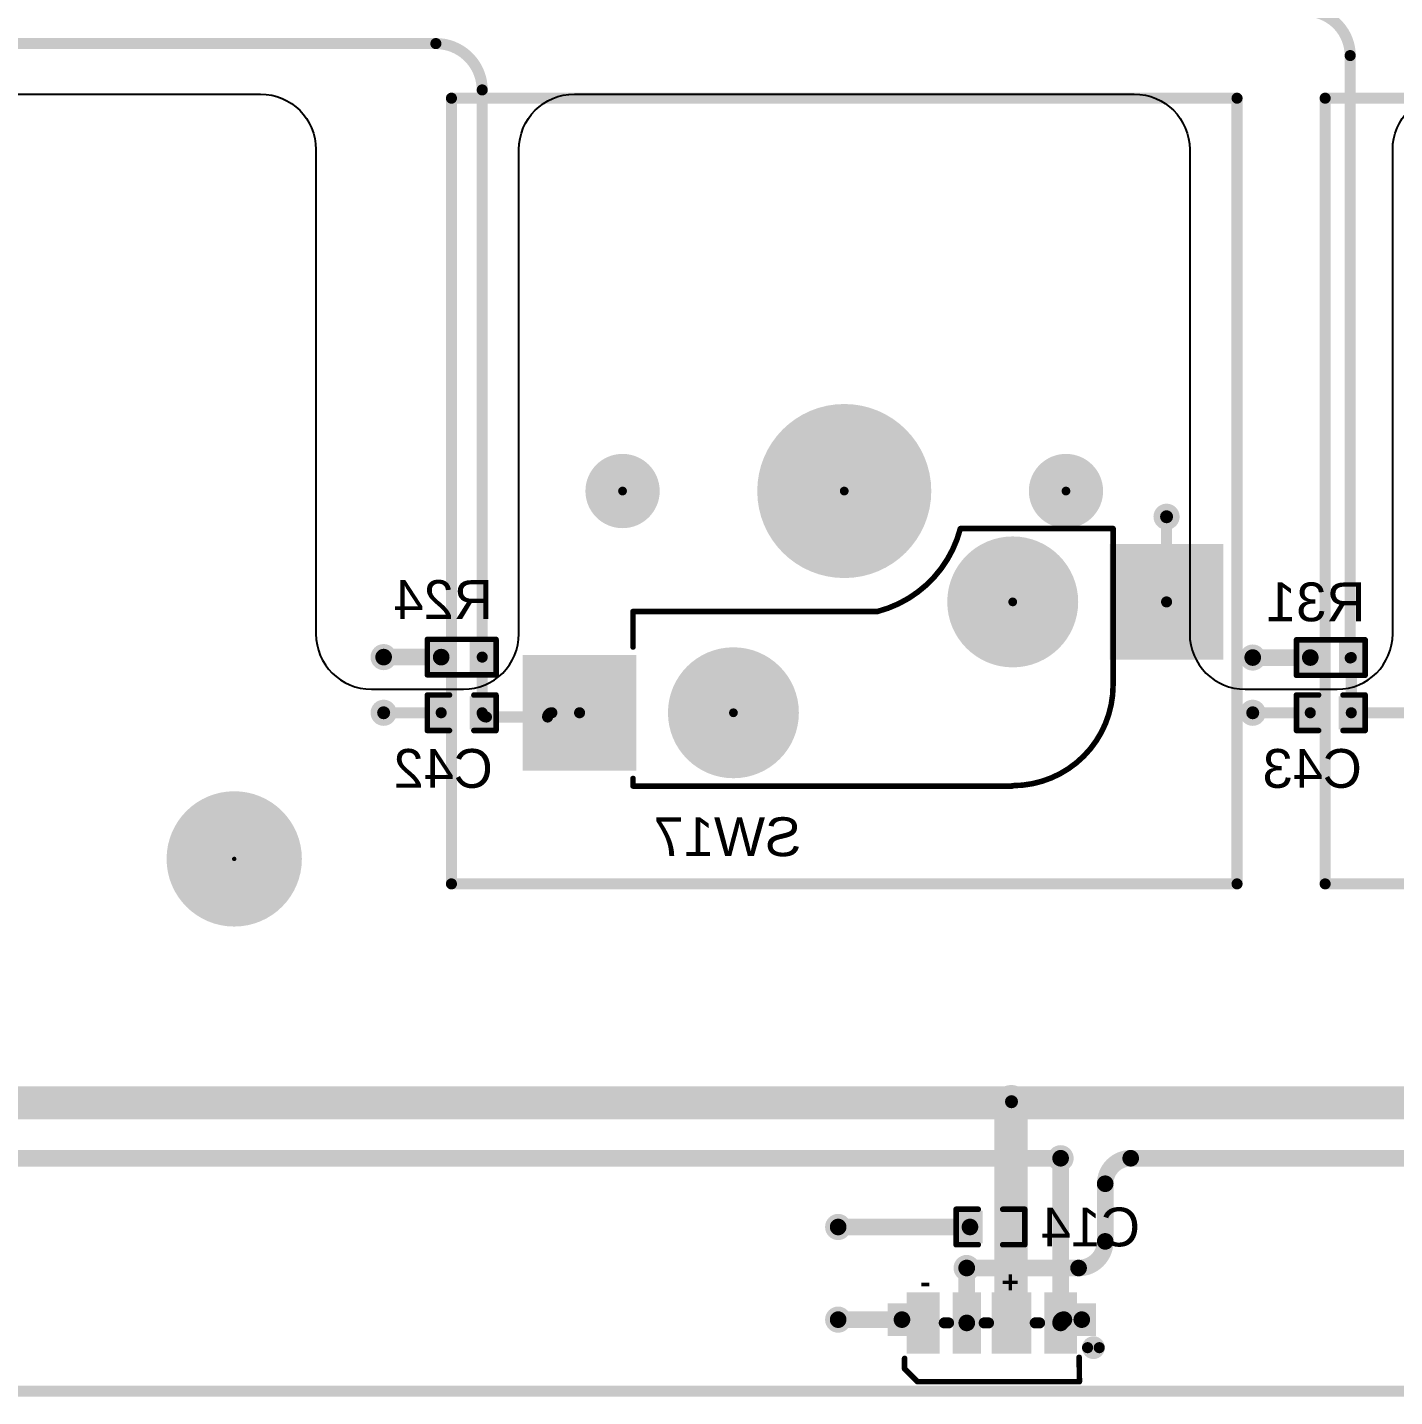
# Model space of a CAD drawing. Header units: inches. Extents: x 0 to 280, y 0 to 81.
# Drawn here: x 164.15 to 195.48, y -0.13 to 31.24 of the extents above; entities that cross this region are included whole.
import ezdxf

# ---------------------------------------------------------------- set-up
doc = ezdxf.new("R2010")
doc.units = ezdxf.units.IN
for name, color, linetype in [('Board Outline', 216, 'Continuous'), ('Bottom Layer', 5, 'Continuous'), ('Bottom Overlay', 54, 'Continuous'), ('Bottom Paste', 16, 'Continuous'), ('Bottom Solder', 6, 'Continuous'), ('Pad Holes', 156, 'Continuous'), ('Top Layer', 1, 'Continuous'), ('Top Overlay', 2, 'Continuous'), ('Top Solder', 216, 'Continuous'), ('Via Holes', 16, 'Continuous')]:
    doc.layers.add(name, color=color, linetype=linetype)
doc.styles.add('Arial', font='', dxfattribs={"height": 0.2})
doc.styles.add('Arial_Bold', font='', dxfattribs={"height": 0.2})
doc.styles.get('Arial').set_extended_font_data('Arial')
doc.styles.get('Arial_Bold').set_extended_font_data('Arial', bold=True)

# ---------------------------------------------------------------- blocks, each defined once
blk = doc.blocks.new('____0402_B_25')
at = {"layer": 'Bottom Layer'}
for points in [[(-0.2412999999999999, 0.3174999999999999), (-0.2413000000000001, -0.3175), (-0.6985, -0.3174999999999999), (-0.6985, 0.3175)], [(0.6985, 0.3174999999999999), (0.6985, -0.3175), (0.2412999999999999, -0.3174999999999999), (0.2413000000000001, 0.3175)]]:
    blk.add_hatch(color=5, dxfattribs=at).paths.add_polyline_path(points)
at = {"layer": 'Bottom Paste'}
for points in [[(-0.2412999999999999, 0.3174999999999999), (-0.2413000000000001, -0.3175), (-0.6985, -0.3174999999999999), (-0.6985, 0.3175)], [(0.6985, 0.3174999999999999), (0.6985, -0.3175), (0.2412999999999999, -0.3174999999999999), (0.2413000000000001, 0.3175)]]:
    blk.add_hatch(color=16, dxfattribs=at).paths.add_polyline_path(points)
at = {"layer": 'Bottom Solder'}
for points in [[(-0.1813001199999999, 0.3774998799999999), (-0.1813001200000001, -0.3774998800000001), (-0.7584998799999999, -0.3774998799999999), (-0.7584998799999999, 0.3774998800000001)], [(0.7584998799999999, 0.3774998799999999), (0.7584998799999999, -0.3774998800000001), (0.1813001199999999, -0.3774998799999999), (0.1813001200000001, 0.3774998800000001)]]:
    blk.add_hatch(color=6, dxfattribs=at).paths.add_polyline_path(points)
at = {"layer": 'Bottom Overlay'}
for points in [[(-0.7874, -0.4064, 0.127, 0.127, 0), (-0.7874, 0.4064, 0.127, 0.127, 0)], [(-0.7874, 0.4064, 0.127, 0.127, 0), (-0.2794, 0.4064, 0.127, 0.127, 0)], [(0.2794, 0.4064, 0.127, 0.127, 0), (0.7874, 0.4064, 0.127, 0.127, 0)], [(0.7874, -0.4064, 0.127, 0.127, 0), (0.7874, 0.4064, 0.127, 0.127, 0)], [(-0.7874, -0.4064, 0.127, 0.127, 0), (-0.2794, -0.4064, 0.127, 0.127, 0)], [(0.2794, -0.4064, 0.127, 0.127, 0), (0.7874, -0.4064, 0.127, 0.127, 0)]]:
    blk.add_lwpolyline(points, format="xyseb", dxfattribs=at)
for points in [[(-0.8191499999999999, 0.4064, 0.0635, 0.0635, 1), (-0.7556499999999999, 0.4064, 0.0635, 0.0635, 1)], [(-0.8191499999999999, 0.4064, 0.0635, 0.0635, 1), (-0.7556499999999999, 0.4064, 0.0635, 0.0635, 1)], [(-0.31115, 0.4064, 0.0635, 0.0635, 1), (-0.24765, 0.4064, 0.0635, 0.0635, 1)], [(0.24765, 0.4064, 0.0635, 0.0635, 1), (0.31115, 0.4064, 0.0635, 0.0635, 1)], [(0.7556499999999999, 0.4064, 0.0635, 0.0635, 1), (0.8191499999999999, 0.4064, 0.0635, 0.0635, 1)], [(0.7556499999999999, 0.4064, 0.0635, 0.0635, 1), (0.8191499999999999, 0.4064, 0.0635, 0.0635, 1)], [(-0.8191499999999999, -0.4064, 0.0635, 0.0635, 1), (-0.7556499999999999, -0.4064, 0.0635, 0.0635, 1)], [(-0.8191499999999999, -0.4064, 0.0635, 0.0635, 1), (-0.7556499999999999, -0.4064, 0.0635, 0.0635, 1)], [(-0.31115, -0.4064, 0.0635, 0.0635, 1), (-0.24765, -0.4064, 0.0635, 0.0635, 1)], [(0.24765, -0.4064, 0.0635, 0.0635, 1), (0.31115, -0.4064, 0.0635, 0.0635, 1)], [(0.7556499999999999, -0.4064, 0.0635, 0.0635, 1), (0.8191499999999999, -0.4064, 0.0635, 0.0635, 1)], [(0.7556499999999999, -0.4064, 0.0635, 0.0635, 1), (0.8191499999999999, -0.4064, 0.0635, 0.0635, 1)]]:
    blk.add_lwpolyline(points, format="xyseb", close=True, dxfattribs=at)
blk = doc.blocks.new('____0402_B_26')
at = {"layer": 'Bottom Layer'}
for points in [[(-0.2412999999999999, 0.3174999999999999), (-0.2413000000000001, -0.3175), (-0.6985, -0.3174999999999999), (-0.6985, 0.3175)], [(0.6985, 0.3174999999999999), (0.6985, -0.3175), (0.2412999999999999, -0.3174999999999999), (0.2413000000000001, 0.3175)]]:
    blk.add_hatch(color=5, dxfattribs=at).paths.add_polyline_path(points)
at = {"layer": 'Bottom Paste'}
for points in [[(-0.2412999999999999, 0.3174999999999999), (-0.2413000000000001, -0.3175), (-0.6985, -0.3174999999999999), (-0.6985, 0.3175)], [(0.6985, 0.3174999999999999), (0.6985, -0.3175), (0.2412999999999999, -0.3174999999999999), (0.2413000000000001, 0.3175)]]:
    blk.add_hatch(color=16, dxfattribs=at).paths.add_polyline_path(points)
at = {"layer": 'Bottom Solder'}
for points in [[(-0.1813001199999999, 0.3774998799999999), (-0.1813001200000001, -0.3774998800000001), (-0.7584998799999999, -0.3774998799999999), (-0.7584998799999999, 0.3774998800000001)], [(0.7584998799999999, 0.3774998799999999), (0.7584998799999999, -0.3774998800000001), (0.1813001199999999, -0.3774998799999999), (0.1813001200000001, 0.3774998800000001)]]:
    blk.add_hatch(color=6, dxfattribs=at).paths.add_polyline_path(points)
at = {"layer": 'Bottom Overlay'}
for points in [[(-0.7874, -0.4064, 0.127, 0.127, 0), (-0.7874, 0.4064, 0.127, 0.127, 0)], [(-0.7874, 0.4064, 0.127, 0.127, 0), (-0.2794, 0.4064, 0.127, 0.127, 0)], [(0.2794, 0.4064, 0.127, 0.127, 0), (0.7874, 0.4064, 0.127, 0.127, 0)], [(0.7874, -0.4064, 0.127, 0.127, 0), (0.7874, 0.4064, 0.127, 0.127, 0)], [(-0.7874, -0.4064, 0.127, 0.127, 0), (-0.2794, -0.4064, 0.127, 0.127, 0)], [(0.2794, -0.4064, 0.127, 0.127, 0), (0.7874, -0.4064, 0.127, 0.127, 0)]]:
    blk.add_lwpolyline(points, format="xyseb", dxfattribs=at)
for points in [[(-0.8191499999999999, 0.4064, 0.0635, 0.0635, 1), (-0.7556499999999999, 0.4064, 0.0635, 0.0635, 1)], [(-0.8191499999999999, 0.4064, 0.0635, 0.0635, 1), (-0.7556499999999999, 0.4064, 0.0635, 0.0635, 1)], [(-0.31115, 0.4064, 0.0635, 0.0635, 1), (-0.24765, 0.4064, 0.0635, 0.0635, 1)], [(0.24765, 0.4064, 0.0635, 0.0635, 1), (0.31115, 0.4064, 0.0635, 0.0635, 1)], [(0.7556499999999999, 0.4064, 0.0635, 0.0635, 1), (0.8191499999999999, 0.4064, 0.0635, 0.0635, 1)], [(0.7556499999999999, 0.4064, 0.0635, 0.0635, 1), (0.8191499999999999, 0.4064, 0.0635, 0.0635, 1)], [(-0.8191499999999999, -0.4064, 0.0635, 0.0635, 1), (-0.7556499999999999, -0.4064, 0.0635, 0.0635, 1)], [(-0.8191499999999999, -0.4064, 0.0635, 0.0635, 1), (-0.7556499999999999, -0.4064, 0.0635, 0.0635, 1)], [(-0.31115, -0.4064, 0.0635, 0.0635, 1), (-0.24765, -0.4064, 0.0635, 0.0635, 1)], [(0.24765, -0.4064, 0.0635, 0.0635, 1), (0.31115, -0.4064, 0.0635, 0.0635, 1)], [(0.7556499999999999, -0.4064, 0.0635, 0.0635, 1), (0.8191499999999999, -0.4064, 0.0635, 0.0635, 1)], [(0.7556499999999999, -0.4064, 0.0635, 0.0635, 1), (0.8191499999999999, -0.4064, 0.0635, 0.0635, 1)]]:
    blk.add_lwpolyline(points, format="xyseb", close=True, dxfattribs=at)
blk = doc.blocks.new('CPG151101S11_16_B_52')
at = {"layer": 'Bottom Layer'}
for points in [[(5.4750081, 3.8150038), (7.975003099999999, 3.8150038), (7.975003099999999, 1.2649962), (5.4750081, 1.2649962)], [(-7.975003099999999, 1.2750038), (-5.4750081, 1.2750038), (-5.4750081, -1.2750038), (-7.975003099999999, -1.2750038)]]:
    blk.add_hatch(color=5, dxfattribs=at).paths.add_polyline_path(points)
at = {"layer": 'Bottom Paste'}
for points in [[(5.4750081, 3.8150038), (7.975003099999999, 3.8150038), (7.975003099999999, 1.2649962), (5.4750081, 1.2649962)], [(-7.975003099999999, 1.2750038), (-5.4750081, 1.2750038), (-5.4750081, -1.2750038), (-7.975003099999999, -1.2750038)]]:
    blk.add_hatch(color=16, dxfattribs=at).paths.add_polyline_path(points)
at = {"layer": 'Bottom Solder'}
for points in [[(5.4249955, 3.8650164), (8.025015699999999, 3.8650164), (8.025015699999999, 1.2149836), (5.4249955, 1.2149836)], [(-8.025015699999999, 1.3250164), (-5.4249955, 1.3250164), (-5.4249955, -1.3250164), (-8.025015699999999, -1.3250164)]]:
    blk.add_hatch(color=6, dxfattribs=at).paths.add_polyline_path(points)
h = blk.add_hatch(color=6, dxfattribs=at)
edge = h.paths.add_edge_path()
edge.add_arc((3.199892, 2.54), 0.1016, 0, 360)
h = blk.add_hatch(color=6, dxfattribs=at)
edge = h.paths.add_edge_path()
edge.add_arc((-3.199892, 0), 0.1016, 0, 360)
h = blk.add_hatch(color=6, dxfattribs=at)
edge = h.paths.add_edge_path()
edge.add_arc((-4.420108, -2.54), 0.1016, 0, 360)
h = blk.add_hatch(color=6, dxfattribs=at)
edge = h.paths.add_edge_path()
edge.add_arc((0.6598919999999999, -2.54), 0.1016, 0, 360)
h = blk.add_hatch(color=6, dxfattribs=at)
edge = h.paths.add_edge_path()
edge.add_arc((5.739891999999999, -2.54), 0.1016, 0, 360)
at = {"layer": 'Pad Holes'}
h = blk.add_hatch(color=7, dxfattribs=at)
edge = h.paths.add_edge_path()
edge.add_arc((3.199892, 2.54), 1.499997, 0, 360)
h = blk.add_hatch(color=7, dxfattribs=at)
edge = h.paths.add_edge_path()
edge.add_arc((-3.199892, 0), 1.499997, 0, 360)
h = blk.add_hatch(color=7, dxfattribs=at)
edge = h.paths.add_edge_path()
edge.add_arc((0.6598919999999999, -2.54), 1.9939, 0, 360)
h = blk.add_hatch(color=7, dxfattribs=at)
edge = h.paths.add_edge_path()
edge.add_arc((-4.420108, -2.54), 0.8509, 0, 360)
h = blk.add_hatch(color=7, dxfattribs=at)
edge = h.paths.add_edge_path()
edge.add_arc((5.739891999999999, -2.54), 0.8509, 0, 360)
at = {"layer": 'Top Solder'}
h = blk.add_hatch(color=216, dxfattribs=at)
edge = h.paths.add_edge_path()
edge.add_arc((3.199892, 2.54), 0.1016, 0, 360)
h = blk.add_hatch(color=216, dxfattribs=at)
edge = h.paths.add_edge_path()
edge.add_arc((-3.199892, 0), 0.1016, 0, 360)
h = blk.add_hatch(color=216, dxfattribs=at)
edge = h.paths.add_edge_path()
edge.add_arc((-4.420108, -2.54), 0.1016, 0, 360)
h = blk.add_hatch(color=216, dxfattribs=at)
edge = h.paths.add_edge_path()
edge.add_arc((0.6598919999999999, -2.54), 0.1016, 0, 360)
h = blk.add_hatch(color=216, dxfattribs=at)
edge = h.paths.add_edge_path()
edge.add_arc((5.739891999999999, -2.54), 0.1016, 0, 360)
at = {"layer": 'Bottom Overlay'}
for points in [[(-5.499989, 1.9063716, 0.127, 0.127, -0.4142135623730951), (-3.1963614, 4.209999199999999, 0.127, 0.127, 0)], [(5.499989, 4.2200068, 0.127, 0.127, 0), (-3.1863538, 4.2200068, 0.127, 0.127, 0)], [(5.499989, 4.2200068, 0.127, 0.127, -0.4142135623730951), (5.4899814, 4.209999199999999, 0.127, 0.127, 0)], [(5.499989, 4.2200068, 0.127, 0.127, 0), (5.499989, 4.046143799999999, 0.127, 0.127, 0)], [(-5.499989, 1.9063716, 0.127, 0.127, 0), (-5.499989, -1.5061438, 0.127, 0.127, 0)], [(5.499989, 1.0338562, 0.127, 0.127, 0), (5.499989, 0.4700016, 0.127, 0.127, 0)], [(5.5000144, 0.4699508, 0.127, 0.127, 0), (5.499989, 0.4700016, 0.127, 0.127, 0)], [(5.5000144, 0.4699508, 0.127, 0.127, 0), (5.5000144, 0.2200148, 0.127, 0.127, 0)], [(-1.99999854, -1.67998394, 0.127, 0.127, -0.2716855530014931), (-0.09999725999999999, 0.22001734, 0.127, 0.127, 0)], [(0.1500124, 0.2200148, 0.127, 0.127, 0), (-0.0999998, 0.2200148, 0.127, 0.127, 0)], [(1.1900154, 0.2200148, 0.127, 0.127, 0), (0.1500124, 0.2200148, 0.127, 0.127, 0)], [(5.5000144, 0.2200148, 0.127, 0.127, 0), (1.1900154, 0.2200148, 0.127, 0.127, 0)], [(-5.499989, -1.5061438, 0.127, 0.127, 0), (-5.499989, -1.6799814, 0.127, 0.127, 0)], [(-1.999996, -1.6799814, 0.127, 0.127, 0), (-5.499989, -1.6799814, 0.127, 0.127, 0)]]:
    blk.add_lwpolyline(points, format="xyseb", dxfattribs=at)
for points in [[(-3.2281114, 4.209999199999999, 0.0635, 0.0635, 1), (-3.1646114, 4.209999199999999, 0.0635, 0.0635, 1)], [(-3.2181038, 4.2200068, 0.0635, 0.0635, 1), (-3.1546038, 4.2200068, 0.0635, 0.0635, 1)], [(5.4582314, 4.209999199999999, 0.0635, 0.0635, 1), (5.521731399999999, 4.209999199999999, 0.0635, 0.0635, 1)], [(5.468239, 4.2200068, 0.0635, 0.0635, 1), (5.531739, 4.2200068, 0.0635, 0.0635, 1)], [(5.468239, 4.2200068, 0.0635, 0.0635, 1), (5.531739, 4.2200068, 0.0635, 0.0635, 1)], [(5.468239, 4.2200068, 0.0635, 0.0635, 1), (5.531739, 4.2200068, 0.0635, 0.0635, 1)], [(5.468239, 4.046143799999999, 0.0635, 0.0635, 1), (5.531739, 4.046143799999999, 0.0635, 0.0635, 1)], [(-5.531739, 1.9063716, 0.0635, 0.0635, 1), (-5.468239, 1.9063716, 0.0635, 0.0635, 1)], [(-5.531739, 1.9063716, 0.0635, 0.0635, 1), (-5.468239, 1.9063716, 0.0635, 0.0635, 1)], [(5.468239, 1.0338562, 0.0635, 0.0635, 1), (5.531739, 1.0338562, 0.0635, 0.0635, 1)], [(5.468239, 0.4700016, 0.0635, 0.0635, 1), (5.531739, 0.4700016, 0.0635, 0.0635, 1)], [(5.468239, 0.4700016, 0.0635, 0.0635, 1), (5.531739, 0.4700016, 0.0635, 0.0635, 1)], [(5.4682644, 0.4699508, 0.0635, 0.0635, 1), (5.5317644, 0.4699508, 0.0635, 0.0635, 1)], [(5.4682644, 0.4699508, 0.0635, 0.0635, 1), (5.5317644, 0.4699508, 0.0635, 0.0635, 1)], [(-0.1317498, 0.2200148, 0.0635, 0.0635, 1), (-0.0682498, 0.2200148, 0.0635, 0.0635, 1)], [(-0.13174726, 0.22001734, 0.0635, 0.0635, 1), (-0.06824725999999999, 0.22001734, 0.0635, 0.0635, 1)], [(0.1182624, 0.2200148, 0.0635, 0.0635, 1), (0.1817624, 0.2200148, 0.0635, 0.0635, 1)], [(0.1182624, 0.2200148, 0.0635, 0.0635, 1), (0.1817624, 0.2200148, 0.0635, 0.0635, 1)], [(1.1582654, 0.2200148, 0.0635, 0.0635, 1), (1.2217654, 0.2200148, 0.0635, 0.0635, 1)], [(1.1582654, 0.2200148, 0.0635, 0.0635, 1), (1.2217654, 0.2200148, 0.0635, 0.0635, 1)], [(5.4682644, 0.2200148, 0.0635, 0.0635, 1), (5.5317644, 0.2200148, 0.0635, 0.0635, 1)], [(5.4682644, 0.2200148, 0.0635, 0.0635, 1), (5.5317644, 0.2200148, 0.0635, 0.0635, 1)], [(-5.531739, -1.5061438, 0.0635, 0.0635, 1), (-5.468239, -1.5061438, 0.0635, 0.0635, 1)], [(-5.531739, -1.5061438, 0.0635, 0.0635, 1), (-5.468239, -1.5061438, 0.0635, 0.0635, 1)], [(-5.531739, -1.6799814, 0.0635, 0.0635, 1), (-5.468239, -1.6799814, 0.0635, 0.0635, 1)], [(-5.531739, -1.6799814, 0.0635, 0.0635, 1), (-5.468239, -1.6799814, 0.0635, 0.0635, 1)], [(-2.03174854, -1.67998394, 0.0635, 0.0635, 1), (-1.96824854, -1.67998394, 0.0635, 0.0635, 1)], [(-2.031746, -1.6799814, 0.0635, 0.0635, 1), (-1.968246, -1.6799814, 0.0635, 0.0635, 1)]]:
    blk.add_lwpolyline(points, format="xyseb", close=True, dxfattribs=at)
blk = doc.blocks.new('R___0402_B_80')
at = {"layer": 'Bottom Layer'}
for points in [[(-0.2412999999999999, 0.3174999999999999), (-0.2413000000000001, -0.3175), (-0.6985, -0.3174999999999999), (-0.6985, 0.3175)], [(0.6985, 0.3174999999999999), (0.6985, -0.3175), (0.2412999999999999, -0.3174999999999999), (0.2413000000000001, 0.3175)]]:
    blk.add_hatch(color=5, dxfattribs=at).paths.add_polyline_path(points)
at = {"layer": 'Bottom Paste'}
for points in [[(-0.2412999999999999, 0.3174999999999999), (-0.2413000000000001, -0.3175), (-0.6985, -0.3174999999999999), (-0.6985, 0.3175)], [(0.6985, 0.3174999999999999), (0.6985, -0.3175), (0.2412999999999999, -0.3174999999999999), (0.2413000000000001, 0.3175)]]:
    blk.add_hatch(color=16, dxfattribs=at).paths.add_polyline_path(points)
at = {"layer": 'Bottom Solder'}
for points in [[(-0.1862988399999999, 0.3725011599999999), (-0.18629884, -0.3725011600000001), (-0.75350116, -0.3725011599999999), (-0.75350116, 0.3725011600000001)], [(0.75350116, 0.3725011599999999), (0.75350116, -0.3725011600000001), (0.1862988399999999, -0.3725011599999999), (0.18629884, 0.3725011600000001)]]:
    blk.add_hatch(color=6, dxfattribs=at).paths.add_polyline_path(points)
at = {"layer": 'Bottom Overlay'}
for points in [[(-0.7874, -0.4064, 0.127, 0.127, 0), (-0.7874, 0.4064, 0.127, 0.127, 0)], [(-0.7874, 0.4064, 0.127, 0.127, 0), (0.7874, 0.4064, 0.127, 0.127, 0)], [(-0.8128, 0.4318, 0.0032258, 0.0032258, 0), (0.8128, 0.4318, 0.0032258, 0.0032258, 0)], [(0.7874, -0.4064, 0.127, 0.127, 0), (0.7874, 0.4064, 0.127, 0.127, 0)], [(-0.7874, -0.4064, 0.127, 0.127, 0), (0.7874, -0.4064, 0.127, 0.127, 0)]]:
    blk.add_lwpolyline(points, format="xyseb", dxfattribs=at)
for points in [[(-0.8191499999999999, 0.4064, 0.0635, 0.0635, 1), (-0.7556499999999999, 0.4064, 0.0635, 0.0635, 1)], [(-0.8191499999999999, 0.4064, 0.0635, 0.0635, 1), (-0.7556499999999999, 0.4064, 0.0635, 0.0635, 1)], [(-0.81360518, 0.4318, 0.0016129, 0.0016129, 1), (-0.8119948199999999, 0.4318, 0.0016129, 0.0016129, 1)], [(0.7556499999999999, 0.4064, 0.0635, 0.0635, 1), (0.8191499999999999, 0.4064, 0.0635, 0.0635, 1)], [(0.7556499999999999, 0.4064, 0.0635, 0.0635, 1), (0.8191499999999999, 0.4064, 0.0635, 0.0635, 1)], [(0.8119948199999999, 0.4318, 0.0016129, 0.0016129, 1), (0.81360518, 0.4318, 0.0016129, 0.0016129, 1)], [(-0.8191499999999999, -0.4064, 0.0635, 0.0635, 1), (-0.7556499999999999, -0.4064, 0.0635, 0.0635, 1)], [(-0.8191499999999999, -0.4064, 0.0635, 0.0635, 1), (-0.7556499999999999, -0.4064, 0.0635, 0.0635, 1)], [(0.7556499999999999, -0.4064, 0.0635, 0.0635, 1), (0.8191499999999999, -0.4064, 0.0635, 0.0635, 1)], [(0.7556499999999999, -0.4064, 0.0635, 0.0635, 1), (0.8191499999999999, -0.4064, 0.0635, 0.0635, 1)]]:
    blk.add_lwpolyline(points, format="xyseb", close=True, dxfattribs=at)
blk = doc.blocks.new('R___0402_B_87')
at = {"layer": 'Bottom Layer'}
for points in [[(-0.2412999999999999, 0.3174999999999999), (-0.2413000000000001, -0.3175), (-0.6985, -0.3174999999999999), (-0.6985, 0.3175)], [(0.6985, 0.3174999999999999), (0.6985, -0.3175), (0.2412999999999999, -0.3174999999999999), (0.2413000000000001, 0.3175)]]:
    blk.add_hatch(color=5, dxfattribs=at).paths.add_polyline_path(points)
at = {"layer": 'Bottom Paste'}
for points in [[(-0.2412999999999999, 0.3174999999999999), (-0.2413000000000001, -0.3175), (-0.6985, -0.3174999999999999), (-0.6985, 0.3175)], [(0.6985, 0.3174999999999999), (0.6985, -0.3175), (0.2412999999999999, -0.3174999999999999), (0.2413000000000001, 0.3175)]]:
    blk.add_hatch(color=16, dxfattribs=at).paths.add_polyline_path(points)
at = {"layer": 'Bottom Solder'}
for points in [[(-0.1862988399999999, 0.3725011599999999), (-0.18629884, -0.3725011600000001), (-0.75350116, -0.3725011599999999), (-0.75350116, 0.3725011600000001)], [(0.75350116, 0.3725011599999999), (0.75350116, -0.3725011600000001), (0.1862988399999999, -0.3725011599999999), (0.18629884, 0.3725011600000001)]]:
    blk.add_hatch(color=6, dxfattribs=at).paths.add_polyline_path(points)
at = {"layer": 'Bottom Overlay'}
for points in [[(-0.7874, 0.4064, 0.127, 0.127, 0), (0.7874, 0.4064, 0.127, 0.127, 0)], [(-0.7874, -0.4064, 0.127, 0.127, 0), (-0.7874, 0.4064, 0.127, 0.127, 0)], [(-0.8128, 0.4318, 0.0032258, 0.0032258, 0), (0.8128, 0.4318, 0.0032258, 0.0032258, 0)], [(0.7874, -0.4064, 0.127, 0.127, 0), (0.7874, 0.4064, 0.127, 0.127, 0)], [(-0.7874, -0.4064, 0.127, 0.127, 0), (0.7874, -0.4064, 0.127, 0.127, 0)]]:
    blk.add_lwpolyline(points, format="xyseb", dxfattribs=at)
for points in [[(-0.8191499999999999, 0.4064, 0.0635, 0.0635, 1), (-0.7556499999999999, 0.4064, 0.0635, 0.0635, 1)], [(-0.8191499999999999, 0.4064, 0.0635, 0.0635, 1), (-0.7556499999999999, 0.4064, 0.0635, 0.0635, 1)], [(-0.81360518, 0.4318, 0.0016129, 0.0016129, 1), (-0.8119948199999999, 0.4318, 0.0016129, 0.0016129, 1)], [(0.7556499999999999, 0.4064, 0.0635, 0.0635, 1), (0.8191499999999999, 0.4064, 0.0635, 0.0635, 1)], [(0.7556499999999999, 0.4064, 0.0635, 0.0635, 1), (0.8191499999999999, 0.4064, 0.0635, 0.0635, 1)], [(0.8119948199999999, 0.4318, 0.0016129, 0.0016129, 1), (0.81360518, 0.4318, 0.0016129, 0.0016129, 1)], [(-0.8191499999999999, -0.4064, 0.0635, 0.0635, 1), (-0.7556499999999999, -0.4064, 0.0635, 0.0635, 1)], [(-0.8191499999999999, -0.4064, 0.0635, 0.0635, 1), (-0.7556499999999999, -0.4064, 0.0635, 0.0635, 1)], [(0.7556499999999999, -0.4064, 0.0635, 0.0635, 1), (0.8191499999999999, -0.4064, 0.0635, 0.0635, 1)], [(0.7556499999999999, -0.4064, 0.0635, 0.0635, 1), (0.8191499999999999, -0.4064, 0.0635, 0.0635, 1)]]:
    blk.add_lwpolyline(points, format="xyseb", close=True, dxfattribs=at)
blk = doc.blocks.new('SK6812SIDE_A_B_111')
at = {"layer": 'Bottom Layer'}
for points in [[(-1.84999757, 0.63750063), (-1.29999867, 0.63750063), (-1.29999867, -0.56249951), (-1.84999757, -0.56249951)], [(-0.7999996699999999, 0.63750063), (-0.09999852999999999, 0.63750063), (-0.09999852999999999, -0.56249951), (-0.7999996699999999, -0.56249951)], [(0.35000311, 0.63750063), (0.8000022099999999, 0.63750063), (0.8000022099999999, -0.56249951), (0.35000311, -0.56249951)], [(1.85000011, -0.56249951), (1.30000121, -0.56249951), (1.30000121, 0.63750063), (1.85000011, 0.63750063)], [(-2.28499797, 0.23749889), (-1.83499887, 0.23749889), (-1.83499887, -0.31250001), (-2.28499797, -0.31250001)], [(2.28500051, -0.3125000099999999), (1.83500141, -0.3125000100000001), (1.83500141, 0.23749889), (2.28500051, 0.23749889)]]:
    blk.add_hatch(color=5, dxfattribs=at).paths.add_polyline_path(points)
at = {"layer": 'Bottom Paste'}
for points in [[(-1.84999757, 0.63750063), (-1.29999867, 0.63750063), (-1.29999867, -0.56249951), (-1.84999757, -0.56249951)], [(-0.7999996699999999, 0.63750063), (-0.09999852999999999, 0.63750063), (-0.09999852999999999, -0.56249951), (-0.7999996699999999, -0.56249951)], [(0.35000311, 0.63750063), (0.8000022099999999, 0.63750063), (0.8000022099999999, -0.56249951), (0.35000311, -0.56249951)], [(1.85000011, -0.56249951), (1.30000121, -0.56249951), (1.30000121, 0.63750063), (1.85000011, 0.63750063)], [(-2.28499797, 0.23749889), (-1.83499887, 0.23749889), (-1.83499887, -0.31250001), (-2.28499797, -0.31250001)], [(2.28500051, -0.3125000099999999), (1.83500141, -0.3125000100000001), (1.83500141, 0.23749889), (2.28500051, 0.23749889)]]:
    blk.add_hatch(color=16, dxfattribs=at).paths.add_polyline_path(points)
at = {"layer": 'Bottom Solder'}
for points in [[(-1.95159757, 0.73910063), (-1.19839867, 0.73910063), (-1.19839867, -0.66409951), (-1.95159757, -0.66409951)], [(-0.90159967, 0.73910063), (0.00160147, 0.73910063), (0.00160147, -0.66409951), (-0.90159967, -0.66409951)], [(0.24840311, 0.73910063), (0.9016022099999998, 0.73910063), (0.9016022099999998, -0.66409951), (0.24840311, -0.66409951)], [(1.95160011, -0.66409951), (1.19840121, -0.66409951), (1.19840121, 0.73910063), (1.95160011, 0.73910063)], [(-2.38659797, 0.33909889), (-1.73339887, 0.33909889), (-1.73339887, -0.41410001), (-2.38659797, -0.41410001)], [(2.38660051, -0.4141000099999999), (1.73340141, -0.41410001), (1.73340141, 0.3390988899999999), (2.38660051, 0.33909889)]]:
    blk.add_hatch(color=6, dxfattribs=at).paths.add_polyline_path(points)
at = {"layer": 'Bottom Overlay'}
for points in [[(1.70432222, 1.3834999, 0.127, 0.127, 0), (-2.00644506, 1.3834999, 0.127, 0.127, 0)], [(-1.99999854, 0.82490056, 0.127, 0.127, 0), (-2.00644506, 1.3834999, 0.127, 0.127, 0)], [(2.00000108, 1.08782104, 0.127, 0.127, 0), (1.70432222, 1.3834999, 0.127, 0.127, 0)], [(2.00000108, 1.0922, 0.127, 0.127, 0), (2.00000108, 0.85030056, 0.127, 0.127, 0)], [(-0.99399852, 0.03750056, 0.254, 0.254, 0), (-1.09239812, 0.03750056, 0.254, 0.254, 0)], [(0.17600168, 0.03750056, 0.254, 0.254, 0), (0.07760208, 0.03750056, 0.254, 0.254, 0)], [(1.09040168, 0.03750056, 0.254, 0.254, 0), (0.9920020799999999, 0.03750056, 0.254, 0.254, 0)]]:
    blk.add_lwpolyline(points, format="xyseb", dxfattribs=at)
for points in [[(-2.03819506, 1.3834999, 0.0635, 0.0635, 1), (-1.97469506, 1.3834999, 0.0635, 0.0635, 1)], [(-2.03819506, 1.3834999, 0.0635, 0.0635, 1), (-1.97469506, 1.3834999, 0.0635, 0.0635, 1)], [(1.67257222, 1.3834999, 0.0635, 0.0635, 1), (1.73607222, 1.3834999, 0.0635, 0.0635, 1)], [(1.67257222, 1.3834999, 0.0635, 0.0635, 1), (1.73607222, 1.3834999, 0.0635, 0.0635, 1)], [(1.96825108, 1.0922, 0.0635, 0.0635, 1), (2.03175108, 1.0922, 0.0635, 0.0635, 1)], [(1.96825108, 1.08782104, 0.0635, 0.0635, 1), (2.03175108, 1.08782104, 0.0635, 0.0635, 1)], [(-2.1925788, 0.6044285599999999, 0.254, 0.254, 1), (-2.4604472, 0.6044285599999999, 0.254, 0.254, 1)], [(-2.5239472, 0.6044285599999999, 0.127, 0.127, 1), (-2.3969472, 0.6044285599999999, 0.127, 0.127, 1)], [(-2.2560788, 0.6044285599999999, 0.127, 0.127, 1), (-2.1290788, 0.6044285599999999, 0.127, 0.127, 1)], [(-2.03174854, 0.82490056, 0.0635, 0.0635, 1), (-1.96824854, 0.82490056, 0.0635, 0.0635, 1)], [(1.96825108, 0.85030056, 0.0635, 0.0635, 1), (2.03175108, 0.85030056, 0.0635, 0.0635, 1)], [(-1.15589812, 0.03750056, 0.127, 0.127, 1), (-1.02889812, 0.03750056, 0.127, 0.127, 1)], [(-1.05749852, 0.03750056, 0.127, 0.127, 1), (-0.93049852, 0.03750056, 0.127, 0.127, 1)], [(0.01410208, 0.03750056, 0.127, 0.127, 1), (0.14110208, 0.03750056, 0.127, 0.127, 1)], [(0.11250168, 0.03750056, 0.127, 0.127, 1), (0.23950168, 0.03750056, 0.127, 0.127, 1)], [(0.92850208, 0.03750056, 0.127, 0.127, 1), (1.05550208, 0.03750056, 0.127, 0.127, 1)], [(1.02690168, 0.03750056, 0.127, 0.127, 1), (1.15390168, 0.03750056, 0.127, 0.127, 1)]]:
    blk.add_lwpolyline(points, format="xyseb", close=True, dxfattribs=at)
at = {"layer": 'Bottom Overlay', "style": 'Arial_Bold', "text_generation_flag": 2}
for s, p in [('+', (-0.62397386, -0.65234566)), ('-', (1.40794994, -0.65238122))]:
    blk.add_text(s, height=0.499999, rotation=180, dxfattribs=at).set_placement(p)
blk = doc.blocks.new('C___0402_B_136')
at = {"layer": 'Bottom Layer'}
for points in [[(-0.2412999999999999, 0.3174999999999999), (-0.2413000000000001, -0.3175), (-0.6985, -0.3174999999999999), (-0.6985, 0.3175)], [(0.6985, 0.3174999999999999), (0.6985, -0.3175), (0.2412999999999999, -0.3174999999999999), (0.2413000000000001, 0.3175)]]:
    blk.add_hatch(color=5, dxfattribs=at).paths.add_polyline_path(points)
at = {"layer": 'Bottom Paste'}
for points in [[(-0.2412999999999999, 0.3174999999999999), (-0.2413000000000001, -0.3175), (-0.6985, -0.3174999999999999), (-0.6985, 0.3175)], [(0.6985, 0.3174999999999999), (0.6985, -0.3175), (0.2412999999999999, -0.3174999999999999), (0.2413000000000001, 0.3175)]]:
    blk.add_hatch(color=16, dxfattribs=at).paths.add_polyline_path(points)
at = {"layer": 'Bottom Solder'}
for points in [[(-0.1813001199999999, 0.3774998799999999), (-0.1813001200000001, -0.3774998800000001), (-0.7584998799999999, -0.3774998799999999), (-0.7584998799999999, 0.3774998800000001)], [(0.7584998799999999, 0.3774998799999999), (0.7584998799999999, -0.3774998800000001), (0.1813001199999999, -0.3774998799999999), (0.1813001200000001, 0.3774998800000001)]]:
    blk.add_hatch(color=6, dxfattribs=at).paths.add_polyline_path(points)
at = {"layer": 'Bottom Overlay'}
for points in [[(-0.7874, -0.4064, 0.127, 0.127, 0), (-0.7874, 0.4064, 0.127, 0.127, 0)], [(-0.7874, 0.4064, 0.127, 0.127, 0), (-0.2794, 0.4064, 0.127, 0.127, 0)], [(0.2794, 0.4064, 0.127, 0.127, 0), (0.7874, 0.4064, 0.127, 0.127, 0)], [(0.7874, -0.4064, 0.127, 0.127, 0), (0.7874, 0.4064, 0.127, 0.127, 0)], [(-0.7874, -0.4064, 0.127, 0.127, 0), (-0.2794, -0.4064, 0.127, 0.127, 0)], [(0.2794, -0.4064, 0.127, 0.127, 0), (0.7874, -0.4064, 0.127, 0.127, 0)]]:
    blk.add_lwpolyline(points, format="xyseb", dxfattribs=at)
for points in [[(-0.8191499999999999, 0.4064, 0.0635, 0.0635, 1), (-0.7556499999999999, 0.4064, 0.0635, 0.0635, 1)], [(-0.8191499999999999, 0.4064, 0.0635, 0.0635, 1), (-0.7556499999999999, 0.4064, 0.0635, 0.0635, 1)], [(-0.31115, 0.4064, 0.0635, 0.0635, 1), (-0.24765, 0.4064, 0.0635, 0.0635, 1)], [(0.24765, 0.4064, 0.0635, 0.0635, 1), (0.31115, 0.4064, 0.0635, 0.0635, 1)], [(0.7556499999999999, 0.4064, 0.0635, 0.0635, 1), (0.8191499999999999, 0.4064, 0.0635, 0.0635, 1)], [(0.7556499999999999, 0.4064, 0.0635, 0.0635, 1), (0.8191499999999999, 0.4064, 0.0635, 0.0635, 1)], [(-0.8191499999999999, -0.4064, 0.0635, 0.0635, 1), (-0.7556499999999999, -0.4064, 0.0635, 0.0635, 1)], [(-0.8191499999999999, -0.4064, 0.0635, 0.0635, 1), (-0.7556499999999999, -0.4064, 0.0635, 0.0635, 1)], [(-0.31115, -0.4064, 0.0635, 0.0635, 1), (-0.24765, -0.4064, 0.0635, 0.0635, 1)], [(0.24765, -0.4064, 0.0635, 0.0635, 1), (0.31115, -0.4064, 0.0635, 0.0635, 1)], [(0.7556499999999999, -0.4064, 0.0635, 0.0635, 1), (0.8191499999999999, -0.4064, 0.0635, 0.0635, 1)], [(0.7556499999999999, -0.4064, 0.0635, 0.0635, 1), (0.8191499999999999, -0.4064, 0.0635, 0.0635, 1)]]:
    blk.add_lwpolyline(points, format="xyseb", close=True, dxfattribs=at)

msp = doc.modelspace()

# ---------------------------------------------------------------- hatches: boundary and pattern name
at = {"layer": 'Bottom Layer'}
h = msp.add_hatch(color=5, dxfattribs=at)
edge = h.paths.add_edge_path()
edge.add_arc((190.25500684, 20.03099372), 0.2999994, 0, 360)
h = msp.add_hatch(color=5, dxfattribs=at)
edge = h.paths.add_edge_path()
edge.add_arc((172.3155939, 16.8150032), 0.2999994, 0, 360)
h = msp.add_hatch(color=5, dxfattribs=at)
edge = h.paths.add_edge_path()
edge.add_arc((192.2291939, 16.8049956), 0.2999994, 0, 360)
h = msp.add_hatch(color=5, dxfattribs=at)
edge = h.paths.add_edge_path()
edge.add_arc((172.3155939, 15.5399994), 0.2999994, 0, 360)
h = msp.add_hatch(color=5, dxfattribs=at)
edge = h.paths.add_edge_path()
edge.add_arc((192.2291939, 15.5399994), 0.2999994, 0, 360)
h = msp.add_hatch(color=5, dxfattribs=at)
edge = h.paths.add_edge_path()
edge.add_arc((186.7022047, 6.6294), 0.2999994, 0, 360)
h = msp.add_hatch(color=5, dxfattribs=at)
edge = h.paths.add_edge_path()
edge.add_arc((187.82720372, 5.334), 0.2999994, 0, 360)
h = msp.add_hatch(color=5, dxfattribs=at)
edge = h.paths.add_edge_path()
edge.add_arc((182.7300765, 3.759199999999999), 0.2999994, 0, 360)
h = msp.add_hatch(color=5, dxfattribs=at)
edge = h.paths.add_edge_path()
edge.add_arc((185.674, 2.8194), 0.2999994, 0, 360)
h = msp.add_hatch(color=5, dxfattribs=at)
edge = h.paths.add_edge_path()
edge.add_arc((182.7300765, 1.63650168), 0.2999994, 0, 360)
at = {"layer": 'Bottom Solder'}
h = msp.add_hatch(color=6, dxfattribs=at)
edge = h.paths.add_edge_path()
edge.add_arc((168.89218444, 12.19200762), 0.0508, 0, 360)
at = {"layer": 'Pad Holes'}
h = msp.add_hatch(color=7, dxfattribs=at)
edge = h.paths.add_edge_path()
edge.add_arc((168.89218444, 12.19200762), 1.54999944, 0, 360)
at = {"layer": 'Top Layer'}
h = msp.add_hatch(color=1, dxfattribs=at)
edge = h.paths.add_edge_path()
edge.add_arc((190.25500684, 20.03099372), 0.2999994, 0, 360)
h = msp.add_hatch(color=1, dxfattribs=at)
edge = h.paths.add_edge_path()
edge.add_arc((172.3155939, 16.8150032), 0.2999994, 0, 360)
h = msp.add_hatch(color=1, dxfattribs=at)
edge = h.paths.add_edge_path()
edge.add_arc((192.2291939, 16.8049956), 0.2999994, 0, 360)
h = msp.add_hatch(color=1, dxfattribs=at)
edge = h.paths.add_edge_path()
edge.add_arc((172.3155939, 15.5399994), 0.2999994, 0, 360)
h = msp.add_hatch(color=1, dxfattribs=at)
edge = h.paths.add_edge_path()
edge.add_arc((192.2291939, 15.5399994), 0.2999994, 0, 360)
h = msp.add_hatch(color=1, dxfattribs=at)
edge = h.paths.add_edge_path()
edge.add_arc((186.7022047, 6.6294), 0.2999994, 0, 360)
h = msp.add_hatch(color=1, dxfattribs=at)
edge = h.paths.add_edge_path()
edge.add_arc((187.82720372, 5.334), 0.2999994, 0, 360)
h = msp.add_hatch(color=1, dxfattribs=at)
edge = h.paths.add_edge_path()
edge.add_arc((182.7300765, 3.759199999999999), 0.2999994, 0, 360)
h = msp.add_hatch(color=1, dxfattribs=at)
edge = h.paths.add_edge_path()
edge.add_arc((185.674, 2.8194), 0.2999994, 0, 360)
h = msp.add_hatch(color=1, dxfattribs=at)
edge = h.paths.add_edge_path()
edge.add_arc((182.7300765, 1.63650168), 0.2999994, 0, 360)
at = {"layer": 'Top Solder'}
h = msp.add_hatch(color=216, dxfattribs=at)
edge = h.paths.add_edge_path()
edge.add_arc((168.89218444, 12.19200762), 0.0508, 0, 360)
at = {"layer": 'Via Holes'}
h = msp.add_hatch(color=7, dxfattribs=at)
edge = h.paths.add_edge_path()
edge.add_arc((190.25500684, 20.03099372), 0.1499997, 0, 360)
h = msp.add_hatch(color=7, dxfattribs=at)
edge = h.paths.add_edge_path()
edge.add_arc((172.3155939, 16.8150032), 0.1499997, 0, 360)
h = msp.add_hatch(color=7, dxfattribs=at)
edge = h.paths.add_edge_path()
edge.add_arc((192.2291939, 16.8049956), 0.1499997, 0, 360)
h = msp.add_hatch(color=7, dxfattribs=at)
edge = h.paths.add_edge_path()
edge.add_arc((172.3155939, 15.5399994), 0.1499997, 0, 360)
h = msp.add_hatch(color=7, dxfattribs=at)
edge = h.paths.add_edge_path()
edge.add_arc((192.2291939, 15.5399994), 0.1499997, 0, 360)
h = msp.add_hatch(color=7, dxfattribs=at)
edge = h.paths.add_edge_path()
edge.add_arc((186.7022047, 6.6294), 0.1499997, 0, 360)
h = msp.add_hatch(color=7, dxfattribs=at)
edge = h.paths.add_edge_path()
edge.add_arc((187.82720372, 5.334), 0.1499997, 0, 360)
h = msp.add_hatch(color=7, dxfattribs=at)
edge = h.paths.add_edge_path()
edge.add_arc((182.7300765, 3.759199999999999), 0.1499997, 0, 360)
h = msp.add_hatch(color=7, dxfattribs=at)
edge = h.paths.add_edge_path()
edge.add_arc((185.674, 2.8194), 0.1499997, 0, 360)
h = msp.add_hatch(color=7, dxfattribs=at)
edge = h.paths.add_edge_path()
edge.add_arc((182.7300765, 1.63650168), 0.1499997, 0, 360)

# ---------------------------------------------------------------- linework, layer by layer
at = {"layer": 'Board Outline'}
msp.add_lwpolyline([(2.9972, 0, 0.254, 0.254, 0), (276.4028, 0, 0.254, 0.254, 0)], format="xyseb", dxfattribs=at)
at = {"layer": 'Bottom Layer'}
for points in [[(193.4464, 31.6129924, 0.254, 0.254, -0.4142135623730951), (194.4624, 30.5969924, 0.254, 0.254, 0)], [(117.90953812, 30.87152068, 0.254, 0.254, 0), (173.51227172, 30.87152068, 0.254, 0.254, 0)], [(173.51227172, 30.87152068, 0.254, 0.254, -0.4142135623730951), (174.5742, 29.8095924, 0.254, 0.254, 0)], [(194.4624, 16.794988, 0.254, 0.254, 0), (194.4624, 30.5969924, 0.254, 0.254, 0)], [(174.5742, 16.8150032, 0.254, 0.254, 0), (174.5742, 29.8095924, 0.254, 0.254, 0)], [(190.25500684, 18.0799994, 0.254, 0.254, 0), (190.25500684, 20.03099372, 0.254, 0.254, 0)], [(172.3155939, 16.8150032, 0.3809999999999999, 0.3809999999999999, 0), (173.6344, 16.8150032, 0.3809999999999999, 0.3809999999999999, 0)], [(174.5742, 15.5399994, 0.254, 0.254, 0), (174.5742, 16.8150032, 0.254, 0.254, 0)], [(192.2291939, 16.8049956, 0.3809999999999999, 0.3809999999999999, 0), (193.548, 16.8049956, 0.3809999999999999, 0.3809999999999999, 0)], [(194.4878, 15.5399994, 0.254, 0.254, 0), (194.4878, 16.8049956, 0.254, 0.254, 0)], [(172.3155939, 15.5399994, 0.254, 0.254, 0), (173.6344, 15.5399994, 0.254, 0.254, 0)], [(174.6709994, 15.4432, 0.254, 0.254, -0.4142135623730951), (174.5742, 15.5399994, 0.254, 0.254, 0)], [(174.6709994, 15.4432, 0.254, 0.254, 0), (176.0728, 15.4432, 0.254, 0.254, 0)], [(176.0728, 15.4432, 0.254, 0.254, -0.4142135623730951), (176.1695994, 15.5399994, 0.254, 0.254, 0)], [(176.1695994, 15.5399994, 0.254, 0.254, 0), (176.80499564, 15.5399994, 0.254, 0.254, 0)], [(192.2291939, 15.5399994, 0.254, 0.254, 0), (193.548, 15.5399994, 0.254, 0.254, 0)], [(194.4878, 15.5399994, 0.254, 0.254, 0), (196.8249937, 15.5399994, 0.254, 0.254, 0)], [(186.69, 3.759199999999999, 0.7619999999999999, 0.7619999999999999, 0), (186.69, 6.6294, 0.7619999999999999, 0.7619999999999999, 0)], [(186.69, 6.6294, 0.7619999999999999, 0.7619999999999999, 0), (186.7022047, 6.6294, 0.7619999999999999, 0.7619999999999999, 0)], [(187.82720372, 1.56150056, 0.3809999999999999, 0.3809999999999999, 0), (187.82720372, 5.334, 0.3809999999999999, 0.3809999999999999, 0)], [(186.69, 1.56150056, 0.7619999999999999, 0.7619999999999999, 0), (186.69, 3.759199999999999, 0.7619999999999999, 0.7619999999999999, 0)], [(182.7300765, 3.759199999999999, 0.3809999999999999, 0.3809999999999999, 0), (185.7502, 3.759199999999999, 0.3809999999999999, 0.3809999999999999, 0)], [(185.674, 2.8194, 0.3809999999999999, 0.3809999999999999, 0), (185.67720294, 2.8194, 0.3809999999999999, 0.3809999999999999, 0)], [(185.67720294, 1.56150056, 0.3809999999999999, 0.3809999999999999, 0), (185.67720294, 2.8194, 0.3809999999999999, 0.3809999999999999, 0)], [(186.69, 1.56150056, 0.7619999999999999, 0.7619999999999999, 0), (186.7022047, 1.56150056, 0.7619999999999999, 0.7619999999999999, 0)], [(182.7300765, 1.63650168, 0.3809999999999999, 0.3809999999999999, 0), (184.19220464, 1.63650168, 0.3809999999999999, 0.3809999999999999, 0)], [(187.82720372, 1.56150056, 0.3809999999999999, 0.3809999999999999, -0.4142135623730951), (187.90220484, 1.63650168, 0.3809999999999999, 0.3809999999999999, 0)], [(187.90220484, 1.63650168, 0.3809999999999999, 0.3809999999999999, 0), (188.31220402, 1.63650168, 0.3809999999999999, 0.3809999999999999, 0)]]:
    msp.add_lwpolyline(points, format="xyseb", dxfattribs=at)
for points in [[(173.44877172, 30.87152068, 0.127, 0.127, 1), (173.57577172, 30.87152068, 0.127, 0.127, 1)], [(173.44877172, 30.87152068, 0.127, 0.127, 1), (173.57577172, 30.87152068, 0.127, 0.127, 1)], [(194.3989, 30.5969924, 0.127, 0.127, 1), (194.5259, 30.5969924, 0.127, 0.127, 1)], [(194.3989, 30.5969924, 0.127, 0.127, 1), (194.5259, 30.5969924, 0.127, 0.127, 1)], [(174.5107, 29.8095924, 0.127, 0.127, 1), (174.6377, 29.8095924, 0.127, 0.127, 1)], [(174.5107, 29.8095924, 0.127, 0.127, 1), (174.6377, 29.8095924, 0.127, 0.127, 1)], [(190.19150684, 20.03099372, 0.127, 0.127, 1), (190.31850684, 20.03099372, 0.127, 0.127, 1)], [(190.19150684, 18.0799994, 0.127, 0.127, 1), (190.31850684, 18.0799994, 0.127, 0.127, 1)], [(172.2203439, 16.8150032, 0.1905, 0.1905, 1), (172.4108439, 16.8150032, 0.1905, 0.1905, 1)], [(173.53915, 16.8150032, 0.1905, 0.1905, 1), (173.72965, 16.8150032, 0.1905, 0.1905, 1)], [(174.5107, 16.8150032, 0.127, 0.127, 1), (174.6377, 16.8150032, 0.127, 0.127, 1)], [(174.5107, 16.8150032, 0.127, 0.127, 1), (174.6377, 16.8150032, 0.127, 0.127, 1)], [(192.1339439, 16.8049956, 0.1905, 0.1905, 1), (192.3244439, 16.8049956, 0.1905, 0.1905, 1)], [(193.45275, 16.8049956, 0.1905, 0.1905, 1), (193.64325, 16.8049956, 0.1905, 0.1905, 1)], [(194.3989, 16.794988, 0.127, 0.127, 1), (194.5259, 16.794988, 0.127, 0.127, 1)], [(194.4243, 16.8049956, 0.127, 0.127, 1), (194.5513, 16.8049956, 0.127, 0.127, 1)], [(172.2520939, 15.5399994, 0.127, 0.127, 1), (172.3790939, 15.5399994, 0.127, 0.127, 1)], [(173.5709, 15.5399994, 0.127, 0.127, 1), (173.6979, 15.5399994, 0.127, 0.127, 1)], [(174.5107, 15.5399994, 0.127, 0.127, 1), (174.6377, 15.5399994, 0.127, 0.127, 1)], [(174.5107, 15.5399994, 0.127, 0.127, 1), (174.6377, 15.5399994, 0.127, 0.127, 1)], [(174.6074994, 15.4432, 0.127, 0.127, 1), (174.7344994, 15.4432, 0.127, 0.127, 1)], [(174.6074994, 15.4432, 0.127, 0.127, 1), (174.7344994, 15.4432, 0.127, 0.127, 1)], [(176.0093, 15.4432, 0.127, 0.127, 1), (176.1363, 15.4432, 0.127, 0.127, 1)], [(176.0093, 15.4432, 0.127, 0.127, 1), (176.1363, 15.4432, 0.127, 0.127, 1)], [(176.1060994, 15.5399994, 0.127, 0.127, 1), (176.2330994, 15.5399994, 0.127, 0.127, 1)], [(176.1060994, 15.5399994, 0.127, 0.127, 1), (176.2330994, 15.5399994, 0.127, 0.127, 1)], [(176.74149564, 15.5399994, 0.127, 0.127, 1), (176.86849564, 15.5399994, 0.127, 0.127, 1)], [(192.1656939, 15.5399994, 0.127, 0.127, 1), (192.2926939, 15.5399994, 0.127, 0.127, 1)], [(193.4845, 15.5399994, 0.127, 0.127, 1), (193.6115, 15.5399994, 0.127, 0.127, 1)], [(194.4243, 15.5399994, 0.127, 0.127, 1), (194.5513, 15.5399994, 0.127, 0.127, 1)], [(194.4243, 15.5399994, 0.127, 0.127, 1), (194.5513, 15.5399994, 0.127, 0.127, 1)], [(186.4995, 6.6294, 0.3809999999999999, 0.3809999999999999, 1), (186.8805, 6.6294, 0.3809999999999999, 0.3809999999999999, 1)], [(186.4995, 6.6294, 0.3809999999999999, 0.3809999999999999, 1), (186.8805, 6.6294, 0.3809999999999999, 0.3809999999999999, 1)], [(186.5117047, 6.6294, 0.3809999999999999, 0.3809999999999999, 1), (186.8927047, 6.6294, 0.3809999999999999, 0.3809999999999999, 1)], [(187.73195372, 5.334, 0.1905, 0.1905, 1), (187.92245372, 5.334, 0.1905, 0.1905, 1)], [(186.4995, 3.759199999999999, 0.3809999999999999, 0.3809999999999999, 1), (186.8805, 3.759199999999999, 0.3809999999999999, 0.3809999999999999, 1)], [(186.4995, 3.759199999999999, 0.3809999999999999, 0.3809999999999999, 1), (186.8805, 3.759199999999999, 0.3809999999999999, 0.3809999999999999, 1)], [(182.6348265, 3.759199999999999, 0.1905, 0.1905, 1), (182.8253265, 3.759199999999999, 0.1905, 0.1905, 1)], [(185.65495, 3.759199999999999, 0.1905, 0.1905, 1), (185.84545, 3.759199999999999, 0.1905, 0.1905, 1)], [(185.57875, 2.8194, 0.1905, 0.1905, 1), (185.76925, 2.8194, 0.1905, 0.1905, 1)], [(185.58195294, 2.8194, 0.1905, 0.1905, 1), (185.77245294, 2.8194, 0.1905, 0.1905, 1)], [(185.58195294, 2.8194, 0.1905, 0.1905, 1), (185.77245294, 2.8194, 0.1905, 0.1905, 1)], [(186.4995, 1.56150056, 0.3809999999999999, 0.3809999999999999, 1), (186.8805, 1.56150056, 0.3809999999999999, 0.3809999999999999, 1)], [(186.4995, 1.56150056, 0.3809999999999999, 0.3809999999999999, 1), (186.8805, 1.56150056, 0.3809999999999999, 0.3809999999999999, 1)], [(186.5117047, 1.56150056, 0.3809999999999999, 0.3809999999999999, 1), (186.8927047, 1.56150056, 0.3809999999999999, 0.3809999999999999, 1)], [(182.6348265, 1.63650168, 0.1905, 0.1905, 1), (182.8253265, 1.63650168, 0.1905, 0.1905, 1)], [(184.09695464, 1.63650168, 0.1905, 0.1905, 1), (184.28745464, 1.63650168, 0.1905, 0.1905, 1)], [(185.58195294, 1.56150056, 0.1905, 0.1905, 1), (185.77245294, 1.56150056, 0.1905, 0.1905, 1)], [(187.73195372, 1.56150056, 0.1905, 0.1905, 1), (187.92245372, 1.56150056, 0.1905, 0.1905, 1)], [(187.73195372, 1.56150056, 0.1905, 0.1905, 1), (187.92245372, 1.56150056, 0.1905, 0.1905, 1)], [(187.80695484, 1.63650168, 0.1905, 0.1905, 1), (187.99745484, 1.63650168, 0.1905, 0.1905, 1)], [(187.80695484, 1.63650168, 0.1905, 0.1905, 1), (187.99745484, 1.63650168, 0.1905, 0.1905, 1)], [(188.21695402, 1.63650168, 0.1905, 0.1905, 1), (188.40745402, 1.63650168, 0.1905, 0.1905, 1)]]:
    msp.add_lwpolyline(points, format="xyseb", close=True, dxfattribs=at)
at = {"layer": 'Top Layer'}
for p, q in [((139.20567028, 29.71399188), (169.4942508, 29.71399188)), ((176.68544292, 29.71399188), (189.51478226, 29.71399188)), ((170.7642508, 28.44399188), (170.7642508, 17.34887564)), ((175.41544292, 17.34887564), (175.41544292, 28.44399188)), ((190.78478226, 28.44399188), (190.78478226, 17.34887564)), ((195.43597438, 17.34887564), (195.43597438, 28.44399188)), ((172.0342508, 16.07887564), (174.14544292, 16.07887564)), ((192.05478226, 16.07887564), (194.16597438, 16.07887564))]:
    msp.add_line(p, q, dxfattribs=at)
for points in [[(93.5736, 6.604, 0.7619999999999999, 0.7619999999999999, 0), (268.21327866, 6.604, 0.7619999999999999, 0.7619999999999999, 0)], [(96.647, 5.334, 0.3809999999999999, 0.3809999999999999, 0), (187.82720372, 5.334, 0.3809999999999999, 0.3809999999999999, 0)], [(188.849, 4.7498, 0.3809999999999999, 0.3809999999999999, -0.4142135623730951), (189.4332, 5.334, 0.3809999999999999, 0.3809999999999999, 0)], [(189.4332, 5.334, 0.3809999999999999, 0.3809999999999999, 0), (268.31683192, 5.334, 0.3809999999999999, 0.3809999999999999, 0)], [(188.849, 3.429, 0.3809999999999999, 0.3809999999999999, 0), (188.849, 4.7498, 0.3809999999999999, 0.3809999999999999, 0)], [(188.849, 3.429, 0.3809999999999999, 0.3809999999999999, -0.4142135623730951), (188.2394, 2.8194, 0.3809999999999999, 0.3809999999999999, 0)], [(185.674, 2.8194, 0.3809999999999999, 0.3809999999999999, 0), (188.2394, 2.8194, 0.3809999999999999, 0.3809999999999999, 0)]]:
    msp.add_lwpolyline(points, format="xyseb", dxfattribs=at)
for points in [[(187.73195372, 5.334, 0.1905, 0.1905, 1), (187.92245372, 5.334, 0.1905, 0.1905, 1)], [(189.33795, 5.334, 0.1905, 0.1905, 1), (189.52845, 5.334, 0.1905, 0.1905, 1)], [(189.33795, 5.334, 0.1905, 0.1905, 1), (189.52845, 5.334, 0.1905, 0.1905, 1)], [(188.75375, 4.7498, 0.1905, 0.1905, 1), (188.94425, 4.7498, 0.1905, 0.1905, 1)], [(188.75375, 4.7498, 0.1905, 0.1905, 1), (188.94425, 4.7498, 0.1905, 0.1905, 1)], [(188.75375, 3.429, 0.1905, 0.1905, 1), (188.94425, 3.429, 0.1905, 0.1905, 1)], [(188.75375, 3.429, 0.1905, 0.1905, 1), (188.94425, 3.429, 0.1905, 0.1905, 1)], [(185.57875, 2.8194, 0.1905, 0.1905, 1), (185.76925, 2.8194, 0.1905, 0.1905, 1)], [(188.14415, 2.8194, 0.1905, 0.1905, 1), (188.33465, 2.8194, 0.1905, 0.1905, 1)], [(188.14415, 2.8194, 0.1905, 0.1905, 1), (188.33465, 2.8194, 0.1905, 0.1905, 1)]]:
    msp.add_lwpolyline(points, format="xyseb", close=True, dxfattribs=at)
at = {"layer": 'Top Layer', "extrusion": (0, 0, -1)}
for centre, start, end in [((-169.4942508, 28.44399188), 90, 180), ((-176.68544292, 28.44399188), 0, 90), ((-189.51478226, 28.44399188), 90, 180), ((-196.70597438, 28.44399188), 0, 90)]:
    msp.add_arc(centre, 1.269999999999999, start, end, dxfattribs=at)
at = {"layer": 'Top Layer'}
for centre, start, end in [((172.0342508, 17.34887564), 180, 270), ((174.14544292, 17.34887564), 270, 0), ((192.05478226, 17.34887564), 180, 270), ((194.16597438, 17.34887564), 270, 0)]:
    msp.add_arc(centre, 1.27, start, end, dxfattribs=at)
at = {"layer": 'Top Overlay'}
for points in [[(173.86958876, 29.61999664, 0.254, 0.254, 0), (191.86958832, 29.61999664, 0.254, 0.254, 0)], [(173.86958876, 11.61999708, 0.254, 0.254, 0), (173.86958876, 29.61999664, 0.254, 0.254, 0)], [(191.86958832, 11.61999708, 0.254, 0.254, 0), (191.86958832, 29.61999664, 0.254, 0.254, 0)], [(193.8885886, 29.61999664, 0.254, 0.254, 0), (211.88858816, 29.61999664, 0.254, 0.254, 0)], [(193.8885886, 11.61999708, 0.254, 0.254, 0), (193.8885886, 29.61999664, 0.254, 0.254, 0)], [(173.86958876, 11.61999708, 0.254, 0.254, 0), (191.86958832, 11.61999708, 0.254, 0.254, 0)], [(193.8885886, 11.61999708, 0.254, 0.254, 0), (211.88858816, 11.61999708, 0.254, 0.254, 0)]]:
    msp.add_lwpolyline(points, format="xyseb", dxfattribs=at)
for points in [[(173.80608876, 29.61999664, 0.127, 0.127, 1), (173.93308876, 29.61999664, 0.127, 0.127, 1)], [(173.80608876, 29.61999664, 0.127, 0.127, 1), (173.93308876, 29.61999664, 0.127, 0.127, 1)], [(191.80608832, 29.61999664, 0.127, 0.127, 1), (191.93308832, 29.61999664, 0.127, 0.127, 1)], [(191.80608832, 29.61999664, 0.127, 0.127, 1), (191.93308832, 29.61999664, 0.127, 0.127, 1)], [(193.8250886, 29.61999664, 0.127, 0.127, 1), (193.9520886, 29.61999664, 0.127, 0.127, 1)], [(193.8250886, 29.61999664, 0.127, 0.127, 1), (193.9520886, 29.61999664, 0.127, 0.127, 1)], [(173.80608876, 11.61999708, 0.127, 0.127, 1), (173.93308876, 11.61999708, 0.127, 0.127, 1)], [(173.80608876, 11.61999708, 0.127, 0.127, 1), (173.93308876, 11.61999708, 0.127, 0.127, 1)], [(191.80608832, 11.61999708, 0.127, 0.127, 1), (191.93308832, 11.61999708, 0.127, 0.127, 1)], [(191.80608832, 11.61999708, 0.127, 0.127, 1), (191.93308832, 11.61999708, 0.127, 0.127, 1)], [(193.8250886, 11.61999708, 0.127, 0.127, 1), (193.9520886, 11.61999708, 0.127, 0.127, 1)], [(193.8250886, 11.61999708, 0.127, 0.127, 1), (193.9520886, 11.61999708, 0.127, 0.127, 1)]]:
    msp.add_lwpolyline(points, format="xyseb", close=True, dxfattribs=at)

# ---------------------------------------------------------------- block references
at = {"rotation": 180}
for name, p in [('CPG151101S11_16_B_52', (183.53000124, 18.0799994)), ('SK6812SIDE_A_B_111', (186.2522056, 1.59900112))]:
    msp.add_blockref(name, p, dxfattribs=at)
for name, p in [('R___0402_B_87', (174.1043, 16.8150032)), ('R___0402_B_80', (194.0179, 16.8049956)), ('____0402_B_26', (174.1043, 15.5399994)), ('____0402_B_25', (194.0179, 15.5399994)), ('C___0402_B_136', (186.2201, 3.759199999999999))]:
    msp.add_blockref(name, p)

# ---------------------------------------------------------------- texts
at = {"layer": 'Bottom Overlay', "style": 'Arial', "text_generation_flag": 2}
for s, p in [('R24', (174.81935064, 17.68945408)), ('R31', (194.81343054, 17.63564418)), ('C42', (174.81935064, 13.82064038)), ('C43', (194.73295064, 13.82064038)), ('SW17', (181.88535632, 12.25564478)), ('C14', (189.64809416, 3.31484478))]:
    msp.add_text(s, height=0.889, dxfattribs=at).set_placement(p)

doc.saveas('drawing.dxf')
